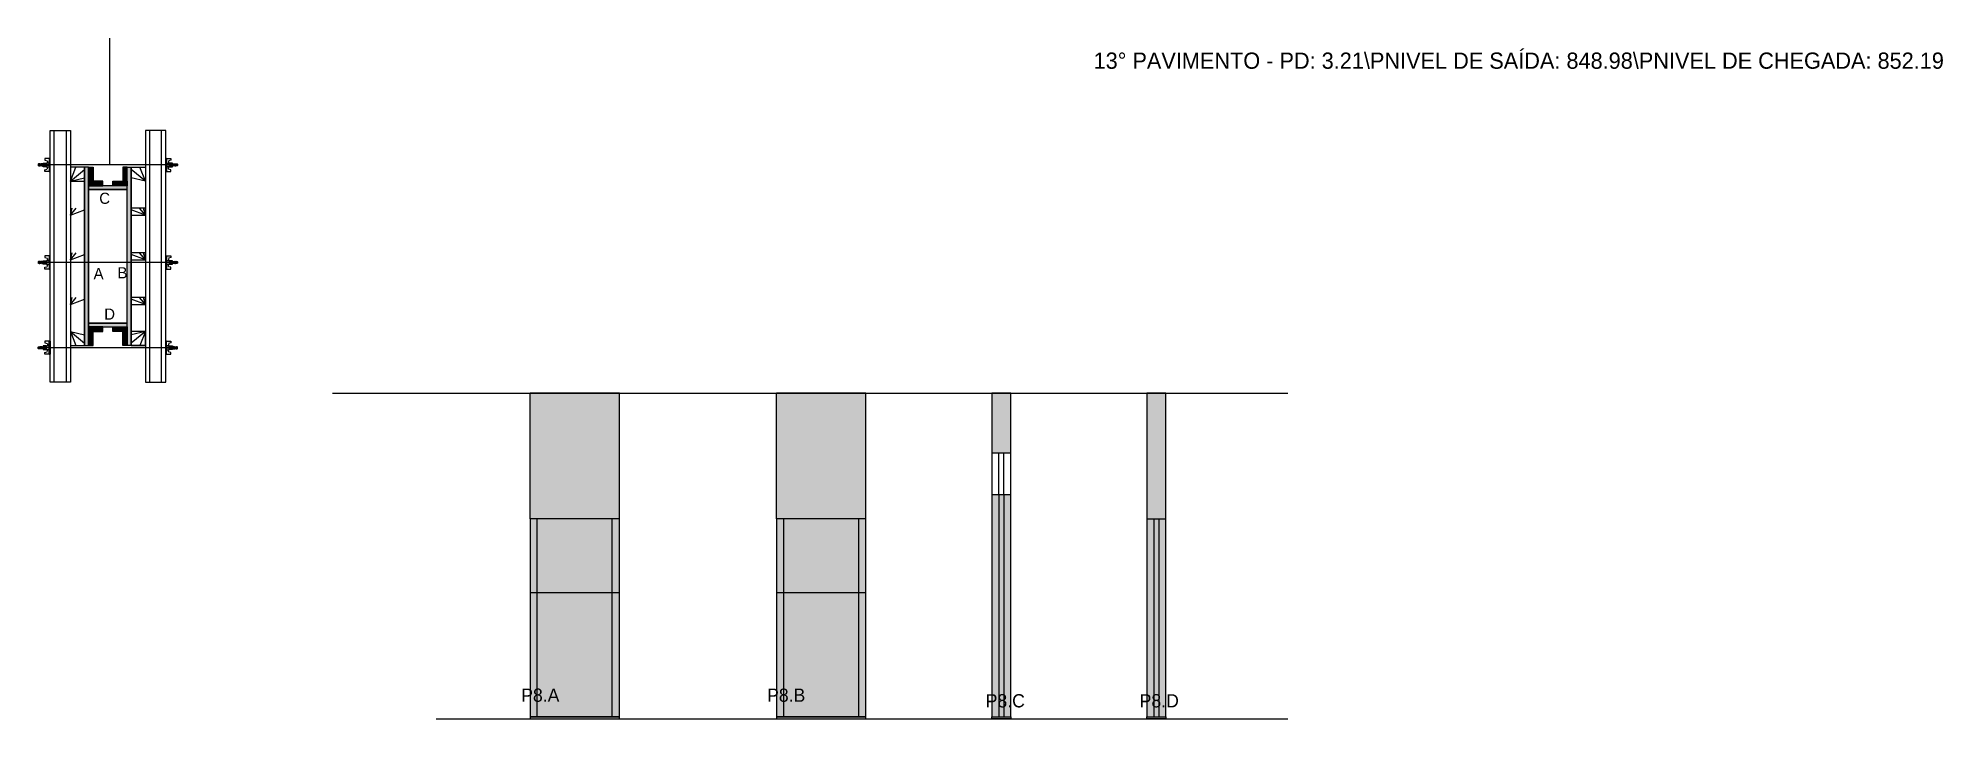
# Model space of a CAD drawing. Header units: metres. Extents: x 2955 to 4834, y 9891 to 10561.
import ezdxf

# ---------------------------------------------------------------- set-up
doc = ezdxf.new("R2010")
doc.units = ezdxf.units.M
for name, color, linetype in [('CHAPA', 7, 'Continuous'), ('COTA', 7, 'Continuous'), ('Hachura', 7, 'Continuous'), ('Madeira', 7, 'Continuous'), ('NOMENCLATURA', 7, 'Continuous'), ('Nível', 7, 'Continuous'), ('Painéis', 7, 'Continuous'), ('Perfil Metálico', 7, 'Continuous'), ('SARR_2.2x7', 7, 'Continuous'), ('SARRAFO', 7, 'Continuous'), ('Texto Seção', 7, 'Continuous'), ('TEXTO_GERAL', 7, 'Continuous')]:
    doc.layers.add(name, color=color, linetype=linetype)

msp = doc.modelspace()

# ---------------------------------------------------------------- hatches: boundary and pattern name
at = {"layer": 'COTA'}
h = msp.add_hatch(color=7, dxfattribs=at)
h.dxf.hatch_style = 1
h.paths.add_polyline_path([(3440.5, 10087.7), (3528.5, 10087.7), (3528.5, 10087.7), (3528.5, 10211.7), (3528.5, 10211.7), (3440.5, 10211.7), (3440.5, 10211.7), (3440.5, 10087.7)])
h = msp.add_hatch(color=7, dxfattribs=at)
h.dxf.hatch_style = 1
h.paths.add_polyline_path([(3683.6, 10087.7), (3771.6, 10087.7), (3771.6, 10087.7), (3771.6, 10211.7), (3771.6, 10211.7), (3683.6, 10211.7), (3683.6, 10211.7), (3683.6, 10087.7)])
h = msp.add_hatch(color=7, dxfattribs=at)
h.dxf.hatch_style = 1
h.paths.add_polyline_path([(3895.7, 10152.7), (3914.7, 10152.7), (3914.7, 10152.7), (3914.7, 10211.7), (3914.7, 10211.7), (3895.7, 10211.7), (3895.7, 10211.7), (3895.7, 10152.7)])
h = msp.add_hatch(color=7, dxfattribs=at)
h.dxf.hatch_style = 1
h.paths.add_polyline_path([(4067.6, 10087.7), (4067.6, 10211.7), (4067.6, 10211.7), (4048.6, 10211.7), (4048.6, 10211.7), (4048.6, 10087.7), (4048.6, 10087.7), (4067.6, 10087.7)])
at = {"layer": 'Hachura'}
h = msp.add_hatch(color=7, dxfattribs=at)
h.dxf.hatch_style = 1
h.paths.add_polyline_path([(3005.1, 10434.4), (3001.1, 10434.4), (3001.1, 10434.4), (3001.1, 10258.4), (3001.1, 10258.4), (3005.1, 10258.4), (3005.1, 10258.4), (3005.1, 10434.4)])
h = msp.add_hatch(color=7, dxfattribs=at)
h.dxf.hatch_style = 1
h.paths.add_polyline_path([(3005.1, 10420.4), (3009.5, 10420.4), (3009.5, 10420.4), (3009.5, 10434.4), (3009.5, 10434.4), (3005.1, 10434.4), (3005.1, 10434.4), (3005.1, 10420.4)])
h = msp.add_hatch(color=7, dxfattribs=at)
h.dxf.hatch_style = 1
h.paths.add_polyline_path([(3043.1, 10420.4), (3038.7, 10420.4), (3038.7, 10420.4), (3038.7, 10434.4), (3038.7, 10434.4), (3043.1, 10434.4), (3043.1, 10434.4), (3043.1, 10420.4)])
h = msp.add_hatch(color=7, dxfattribs=at)
h.dxf.hatch_style = 1
h.paths.add_polyline_path([(3043.1, 10434.4), (3047.1, 10434.4), (3047.1, 10434.4), (3047.1, 10258.4), (3047.1, 10258.4), (3043.1, 10258.4), (3043.1, 10258.4), (3043.1, 10434.4)])
h = msp.add_hatch(color=7, dxfattribs=at)
h.dxf.hatch_style = 1
h.paths.add_polyline_path([(3005.1, 10416), (3005.1, 10420.4), (3005.1, 10420.4), (3019.1, 10420.4), (3019.1, 10420.4), (3019.1, 10416), (3019.1, 10416), (3005.1, 10416)])
h = msp.add_hatch(color=7, dxfattribs=at)
h.dxf.hatch_style = 1
h.paths.add_polyline_path([(3043.1, 10412.4), (3043.1, 10416), (3043.1, 10416), (3005.1, 10416), (3005.1, 10416), (3005.1, 10412.4), (3005.1, 10412.4), (3043.1, 10412.4)])
h = msp.add_hatch(color=7, dxfattribs=at)
h.dxf.hatch_style = 1
h.paths.add_polyline_path([(3043.1, 10412.4), (3043.1, 10416), (3043.1, 10416), (3005.1, 10416), (3005.1, 10416), (3005.1, 10412.4), (3005.1, 10412.4), (3043.1, 10412.4)])
h = msp.add_hatch(color=7, dxfattribs=at)
h.dxf.hatch_style = 1
h.paths.add_polyline_path([(3043.1, 10416), (3043.1, 10420.4), (3043.1, 10420.4), (3029.1, 10420.4), (3029.1, 10420.4), (3029.1, 10416), (3029.1, 10416), (3043.1, 10416)])
h = msp.add_hatch(color=7, dxfattribs=at)
h.dxf.hatch_style = 1
h.paths.add_polyline_path([(3043.1, 10276.8), (3043.1, 10280.4), (3043.1, 10280.4), (3005.1, 10280.4), (3005.1, 10280.4), (3005.1, 10276.8), (3005.1, 10276.8), (3043.1, 10276.8)])
h = msp.add_hatch(color=7, dxfattribs=at)
h.dxf.hatch_style = 1
h.paths.add_polyline_path([(3043.1, 10276.8), (3043.1, 10280.4), (3043.1, 10280.4), (3005.1, 10280.4), (3005.1, 10280.4), (3005.1, 10276.8), (3005.1, 10276.8), (3043.1, 10276.8)])
h = msp.add_hatch(color=7, dxfattribs=at)
h.dxf.hatch_style = 1
h.paths.add_polyline_path([(3005.1, 10272.4), (3005.1, 10276.8), (3005.1, 10276.8), (3019.1, 10276.8), (3019.1, 10276.8), (3019.1, 10272.4), (3019.1, 10272.4), (3005.1, 10272.4)])
h = msp.add_hatch(color=7, dxfattribs=at)
h.dxf.hatch_style = 1
h.paths.add_polyline_path([(3043.1, 10272.4), (3043.1, 10276.8), (3043.1, 10276.8), (3029.1, 10276.8), (3029.1, 10276.8), (3029.1, 10272.4), (3029.1, 10272.4), (3043.1, 10272.4)])
h = msp.add_hatch(color=7, dxfattribs=at)
h.dxf.hatch_style = 1
h.paths.add_polyline_path([(3005.1, 10272.4), (3009.5, 10272.4), (3009.5, 10272.4), (3009.5, 10258.4), (3009.5, 10258.4), (3005.1, 10258.4), (3005.1, 10258.4), (3005.1, 10272.4)])
h = msp.add_hatch(color=7, dxfattribs=at)
h.dxf.hatch_style = 1
h.paths.add_polyline_path([(3043.1, 10272.4), (3038.7, 10272.4), (3038.7, 10272.4), (3038.7, 10258.4), (3038.7, 10258.4), (3043.1, 10258.4), (3043.1, 10258.4), (3043.1, 10272.4)])
h = msp.add_hatch(color=7, dxfattribs=at)
h.dxf.hatch_style = 1
h.paths.add_polyline_path([(3914.7, 9890.7), (3914.7, 10111.7), (3914.7, 10111.7), (3895.7, 10111.7), (3895.7, 10111.7), (3895.7, 9890.7), (3895.7, 9890.7), (3914.7, 9890.7)])
h = msp.add_hatch(color=7, dxfattribs=at)
h.dxf.hatch_style = 1
h.paths.add_polyline_path([(3440.5, 10087.7), (3440.5, 10014.7), (3440.5, 10014.7), (3528.5, 10014.7), (3528.5, 10014.7), (3528.5, 10087.7), (3528.5, 10087.7), (3440.5, 10087.7)])
h = msp.add_hatch(color=7, dxfattribs=at)
h.dxf.hatch_style = 1
h.paths.add_polyline_path([(3683.6, 10087.7), (3683.6, 10014.7), (3683.6, 10014.7), (3771.6, 10014.7), (3771.6, 10014.7), (3771.6, 10087.7), (3771.6, 10087.7), (3683.6, 10087.7)])
h = msp.add_hatch(color=7, dxfattribs=at)
h.dxf.hatch_style = 1
h.paths.add_polyline_path([(4067.6, 9890.7), (4067.6, 10087.7), (4067.6, 10087.7), (4048.6, 10087.7), (4048.6, 10087.7), (4048.6, 9890.7), (4048.6, 9890.7), (4067.6, 9890.7)])
h = msp.add_hatch(color=7, dxfattribs=at)
h.dxf.hatch_style = 1
h.paths.add_polyline_path([(3528.5, 9890.7), (3528.5, 10014.7), (3528.5, 10014.7), (3440.5, 10014.7), (3440.5, 10014.7), (3440.5, 9890.7), (3440.5, 9890.7), (3528.5, 9890.7)])
h = msp.add_hatch(color=7, dxfattribs=at)
h.dxf.hatch_style = 1
h.paths.add_polyline_path([(3771.6, 10014.7), (3683.6, 10014.7), (3683.6, 10014.7), (3683.6, 9890.7), (3683.6, 9890.7), (3771.6, 9890.7), (3771.6, 9890.7), (3771.6, 10014.7)])

# ---------------------------------------------------------------- linework, layer by layer
at = {"layer": 'CHAPA', "color": 7, "lineweight": 25}
for points in [[(3005.1, 10434.4), (3001.1, 10434.4), (3001.1, 10258.4), (3005.1, 10258.4)], [(3005.1, 10434.4), (3001.1, 10434.4), (3001.1, 10258.4), (3005.1, 10258.4)], [(3043.1, 10434.4), (3047.1, 10434.4), (3047.1, 10258.4), (3043.1, 10258.4)], [(3043.1, 10434.4), (3047.1, 10434.4), (3047.1, 10258.4), (3043.1, 10258.4)], [(3043.1, 10412.4), (3043.1, 10416), (3005.1, 10416), (3005.1, 10412.4)], [(3043.1, 10412.4), (3043.1, 10416), (3005.1, 10416), (3005.1, 10412.4)], [(3043.1, 10276.8), (3043.1, 10280.4), (3005.1, 10280.4), (3005.1, 10276.8)], [(3043.1, 10276.8), (3043.1, 10280.4), (3005.1, 10280.4), (3005.1, 10276.8)]]:
    msp.add_lwpolyline(points, close=True, dxfattribs=at)
at = {"layer": 'COTA', "color": 7, "lineweight": 25}
for p, q in [((3528.5, 10211.7), (3440.5, 10211.7)), ((3440.5, 10087.7), (3440.5, 10211.7)), ((3528.5, 10087.7), (3528.5, 10211.7)), ((3771.6, 10211.7), (3683.6, 10211.7)), ((3683.6, 10087.7), (3683.6, 10211.7)), ((3771.6, 10087.7), (3771.6, 10211.7))]:
    msp.add_line(p, q, dxfattribs=at)
for points in [[(3914.7, 10152.7), (3914.7, 10211.7), (3895.7, 10211.7), (3895.7, 10152.7)], [(4067.6, 10087.7), (4067.6, 10211.7), (4048.6, 10211.7), (4048.6, 10087.7)]]:
    msp.add_lwpolyline(points, dxfattribs=at)
at = {"layer": 'Defpoints', "color": 7, "lineweight": 25}
msp.add_line((3026, 10436.4), (3026, 10561.4), dxfattribs=at)
at = {"layer": 'Hachura', "color": 7, "lineweight": 25}
for p, q in [((2955.6, 10437.4), (2955.3, 10437.1)), ((2955.3, 10437.1), (2955.3, 10435.8)), ((2955.6, 10435.5), (2955.3, 10435.8)), ((2955.9, 10437.4), (2955.6, 10437.4)), ((2955.6, 10437.4), (2955.6, 10437.4)), ((2955.6, 10435.5), (2955.6, 10437.4)), ((2956.2, 10435.5), (2955.6, 10436.8)), ((2956.2, 10435.4), (2955.6, 10436.5)), ((2955.6, 10436), (2955.9, 10435.3)), ((2955.6, 10435.7), (2955.7, 10435.5)), ((2955.7, 10435.5), (2955.6, 10435.5)), ((2955.9, 10437.4), (2956.9, 10435.5)), ((2955.9, 10437.4), (2956.9, 10435.5)), ((2956, 10437.5), (2957.1, 10435.3)), ((2957.3, 10435.4), (2956.2, 10437.5)), ((2956.2, 10435.5), (2956.9, 10435.5)), ((2957.1, 10437.4), (2956.4, 10437.4)), ((2957.4, 10435.5), (2956.4, 10437.4)), ((2957.1, 10437.4), (2958, 10435.5)), ((2957.2, 10437.5), (2958.2, 10435.3)), ((2958.5, 10435.4), (2957.4, 10437.5)), ((2958, 10435.5), (2957.4, 10435.5)), ((2958.2, 10437.4), (2957.6, 10437.4)), ((2958.6, 10435.5), (2957.6, 10437.4)), ((2957.8, 10437.4), (2957.6, 10437.4)), ((2958.2, 10437.4), (2959.2, 10435.5)), ((2958.3, 10437.5), (2959.4, 10435.3)), ((2959.6, 10435.4), (2958.6, 10437.5)), ((2958.8, 10435.5), (2958.6, 10435.5)), ((2959.4, 10437.4), (2958.7, 10437.4)), ((2959.7, 10435.5), (2958.7, 10437.4)), ((2958.8, 10435.5), (2959.2, 10435.5)), ((2959.4, 10437.4), (2960.4, 10435.5)), ((2960.4, 10436.3), (2959.7, 10437.5)), ((2959.7, 10435.5), (2960.4, 10435.5)), ((2960.4, 10436.5), (2959.9, 10437.4)), ((2960.4, 10437.4), (2959.9, 10437.4)), ((3091.9, 10436.4), (2960.1, 10436.4)), ((2960.4, 10434.7), (2960.4, 10438.1)), ((2960.4, 10434.7), (2960.4, 10438.1)), ((2960.4, 10438.1), (2963.6, 10438.1)), ((2960.4, 10437), (2963.6, 10437)), ((2960.4, 10435.5), (2963.6, 10435.5)), ((2963.6, 10434.7), (2960.4, 10434.7)), ((2967.1, 10442.8), (2961.9, 10442.8)), ((2961.9, 10442.8), (2961.9, 10441.2)), ((2961.9, 10441.2), (2964.1, 10440.6)), ((2961.9, 10431.6), (2964.1, 10432.2)), ((2961.9, 10429.9), (2961.9, 10431.6)), ((2966.2, 10429.9), (2961.9, 10429.9)), ((2963.6, 10438.3), (2963.6, 10434.5)), ((2966.2, 10438.3), (2963.6, 10438.3)), ((2963.6, 10434.5), (2963.6, 10434.7)), ((2963.6, 10434.5), (2963.6, 10434.7)), ((2963.6, 10434.5), (2966.2, 10434.5)), ((2966.2, 10436.7), (2964.2, 10436.7)), ((2964.2, 10436.2), (2966.2, 10436.2)), ((2964.4, 10440.3), (2964.4, 10438.3)), ((2964.4, 10432.5), (2964.4, 10434.5)), ((2966.1, 10442.7), (2967.1, 10442.7)), ((2966.1, 10442.5), (2967.1, 10442.5)), ((2966.1, 10442.1), (2967.1, 10442.1)), ((2966.1, 10441.7), (2967.1, 10441.7)), ((2966.1, 10440.8), (2967.1, 10440.8)), ((2966.1, 10439.4), (2967.1, 10439.4)), ((2966.1, 10433.4), (2967.1, 10433.4)), ((2966.1, 10431.9), (2967.1, 10431.9)), ((2966.1, 10431.1), (2967.1, 10431.1)), ((2966.1, 10430.6), (2967.1, 10430.6)), ((2966.1, 10430.3), (2967.1, 10430.3)), ((2966.1, 10430.1), (2967.1, 10430.1)), ((2966.2, 10442.8), (2966.2, 10429.9)), ((2966.2, 10442.8), (2966.2, 10437.7)), ((2966.2, 10436.4), (2966.2, 10438.3)), ((2966.2, 10437.7), (2966.2, 10437)), ((2966.2, 10436.4), (2967.1, 10436.4)), ((2966.2, 10429.9), (2967.1, 10429.9)), ((2966.5, 10437.3), (2966.3, 10437.3)), ((2966.3, 10435.4), (2966.7, 10435.4)), ((2966.9, 10437.3), (2966.5, 10437.3)), ((2967.1, 10429.9), (2967.1, 10442.8)), ((2967.1, 10430.9), (2967.1, 10438.7)), ((3081.1, 10429.9), (3081.1, 10442.8)), ((3081.1, 10442.8), (3086.2, 10442.8)), ((3082, 10442.7), (3081.1, 10442.7)), ((3082, 10442.5), (3081.1, 10442.5)), ((3082, 10442.1), (3081.1, 10442.1)), ((3082, 10441.7), (3081.1, 10441.7)), ((3082, 10440.8), (3081.1, 10440.8)), ((3082, 10439.4), (3081.1, 10439.4)), ((3081.1, 10430.9), (3081.1, 10438.7)), ((3082, 10436.4), (3081.1, 10436.4)), ((3082, 10433.4), (3081.1, 10433.4)), ((3082, 10431.9), (3081.1, 10431.9)), ((3082, 10431.1), (3081.1, 10431.1)), ((3082, 10430.6), (3081.1, 10430.6)), ((3082, 10430.3), (3081.1, 10430.3)), ((3082, 10430.1), (3081.1, 10430.1)), ((3082, 10429.9), (3081.1, 10429.9)), ((3081.2, 10437.3), (3081.7, 10437.3)), ((3081.8, 10435.4), (3081.4, 10435.4)), ((3081.7, 10437.3), (3081.9, 10437.3)), ((3082, 10442.8), (3082, 10429.9)), ((3082, 10442.8), (3082, 10437.7)), ((3082, 10436.4), (3082, 10438.3)), ((3082, 10438.3), (3084.6, 10438.3)), ((3082, 10437.7), (3082, 10437)), ((3082, 10436.7), (3084, 10436.7)), ((3084, 10436.2), (3082, 10436.2)), ((3084.6, 10434.5), (3082, 10434.5)), ((3082, 10429.9), (3086.2, 10429.9)), ((3083.8, 10440.3), (3083.8, 10438.3)), ((3083.8, 10432.5), (3083.8, 10434.5)), ((3086.2, 10441.2), (3084, 10440.6)), ((3086.2, 10431.6), (3084, 10432.2)), ((3084.6, 10438.3), (3084.6, 10434.5)), ((3087.8, 10438.1), (3084.6, 10438.1)), ((3087.8, 10437), (3084.6, 10437)), ((3087.8, 10435.5), (3084.6, 10435.5)), ((3084.6, 10434.7), (3087.8, 10434.7)), ((3084.6, 10434.5), (3084.6, 10434.7)), ((3084.6, 10434.5), (3084.6, 10434.7)), ((3086.2, 10442.8), (3086.2, 10441.2)), ((3086.2, 10429.9), (3086.2, 10431.6)), ((3087.7, 10434.7), (3087.7, 10438.1)), ((3087.8, 10434.7), (3087.8, 10438.1)), ((3087.8, 10436.3), (3088.4, 10437.5)), ((3088.7, 10437.4), (3087.8, 10435.5)), ((3087.8, 10436.5), (3088.2, 10437.4)), ((3087.8, 10437.4), (3088.2, 10437.4)), ((3088.4, 10435.5), (3087.8, 10435.5)), ((3088.4, 10435.5), (3089.4, 10437.4)), ((3088.5, 10435.4), (3089.6, 10437.5)), ((3089.8, 10437.5), (3088.7, 10435.3)), ((3088.7, 10437.4), (3089.4, 10437.4)), ((3089.9, 10437.4), (3088.9, 10435.5)), ((3089.4, 10435.5), (3088.9, 10435.5)), ((3089.4, 10435.5), (3089.6, 10435.5)), ((3089.6, 10435.5), (3090.5, 10437.4)), ((3089.7, 10435.4), (3090.7, 10437.5)), ((3091, 10437.5), (3089.9, 10435.3)), ((3089.9, 10437.4), (3090.5, 10437.4)), ((3091.1, 10437.4), (3090.1, 10435.5)), ((3090.1, 10435.5), (3090.7, 10435.5)), ((3090.3, 10437.4), (3090.5, 10437.4)), ((3090.7, 10435.5), (3091.7, 10437.4)), ((3090.8, 10435.4), (3091.9, 10437.5)), ((3092.1, 10437.5), (3091.1, 10435.3)), ((3091.1, 10437.4), (3091.7, 10437.4)), ((3092.2, 10437.4), (3091.3, 10435.5)), ((3092.2, 10437.4), (3091.3, 10435.5)), ((3091.9, 10435.5), (3091.3, 10435.5)), ((3091.9, 10435.5), (3092.5, 10436.8)), ((3092, 10435.4), (3092.5, 10436.5)), ((3092.2, 10437.4), (3092.5, 10437.4)), ((3092.5, 10436), (3092.2, 10435.3)), ((3092.5, 10435.7), (3092.4, 10435.5)), ((3092.4, 10435.5), (3092.5, 10435.5)), ((3092.5, 10437.4), (3092.5, 10437.4)), ((3092.5, 10437.4), (3092.9, 10437.1)), ((3092.5, 10435.5), (3092.5, 10437.4)), ((3092.5, 10435.5), (3092.9, 10435.8)), ((3092.9, 10437.1), (3092.9, 10435.8)), ((2955.6, 10341.4), (2955.3, 10341.1)), ((2955.3, 10341.1), (2955.3, 10339.8)), ((2955.6, 10339.5), (2955.3, 10339.8)), ((2955.9, 10341.4), (2955.6, 10341.4)), ((2955.6, 10341.4), (2955.6, 10341.4)), ((2955.6, 10339.5), (2955.6, 10341.4)), ((2956.2, 10339.5), (2955.6, 10340.8)), ((2956.2, 10339.4), (2955.6, 10340.5)), ((2955.6, 10340), (2955.9, 10339.3)), ((2955.6, 10339.7), (2955.7, 10339.5)), ((2955.7, 10339.5), (2955.6, 10339.5)), ((2955.9, 10341.4), (2956.9, 10339.5)), ((2955.9, 10341.4), (2956.9, 10339.5)), ((2956, 10341.5), (2957.1, 10339.3)), ((2957.3, 10339.4), (2956.2, 10341.5)), ((2956.2, 10339.5), (2956.9, 10339.5)), ((2957.1, 10341.4), (2956.4, 10341.4)), ((2957.4, 10339.5), (2956.4, 10341.4)), ((2957.1, 10341.4), (2958, 10339.5)), ((2957.2, 10341.5), (2958.2, 10339.3)), ((2958.5, 10339.4), (2957.4, 10341.5)), ((2958, 10339.5), (2957.4, 10339.5)), ((2958.2, 10341.4), (2957.6, 10341.4)), ((2958.6, 10339.5), (2957.6, 10341.4)), ((2957.8, 10341.4), (2957.6, 10341.4)), ((2958.2, 10341.4), (2959.2, 10339.5)), ((2958.3, 10341.5), (2959.4, 10339.3)), ((2959.6, 10339.4), (2958.6, 10341.5)), ((2958.8, 10339.5), (2958.6, 10339.5)), ((2959.4, 10341.4), (2958.7, 10341.4)), ((2959.7, 10339.5), (2958.7, 10341.4)), ((2958.8, 10339.5), (2959.2, 10339.5)), ((2959.4, 10341.4), (2960.4, 10339.5)), ((2960.4, 10340.3), (2959.7, 10341.5)), ((2959.7, 10339.5), (2960.4, 10339.5)), ((2960.4, 10340.5), (2959.9, 10341.4)), ((2960.4, 10341.4), (2959.9, 10341.4)), ((3091.9, 10340.4), (2960.1, 10340.4)), ((2960.4, 10338.7), (2960.4, 10342.1)), ((2960.4, 10338.7), (2960.4, 10342.1)), ((2960.4, 10342.1), (2963.6, 10342.1)), ((2960.4, 10341), (2963.6, 10341)), ((2960.4, 10339.5), (2963.6, 10339.5)), ((2963.6, 10338.7), (2960.4, 10338.7)), ((2967.1, 10346.8), (2961.9, 10346.8)), ((2961.9, 10346.8), (2961.9, 10345.2)), ((2961.9, 10345.2), (2964.1, 10344.6)), ((2961.9, 10335.6), (2964.1, 10336.2)), ((2961.9, 10333.9), (2961.9, 10335.6)), ((2966.2, 10333.9), (2961.9, 10333.9)), ((2963.6, 10342.3), (2963.6, 10338.5)), ((2966.2, 10342.3), (2963.6, 10342.3)), ((2963.6, 10338.5), (2963.6, 10338.7)), ((2963.6, 10338.5), (2963.6, 10338.7)), ((2963.6, 10338.5), (2966.2, 10338.5)), ((2966.2, 10340.7), (2964.2, 10340.7)), ((2964.2, 10340.2), (2966.2, 10340.2)), ((2964.4, 10344.3), (2964.4, 10342.3)), ((2964.4, 10336.5), (2964.4, 10338.5)), ((2966.1, 10346.7), (2967.1, 10346.7)), ((2966.1, 10346.5), (2967.1, 10346.5)), ((2966.1, 10346.1), (2967.1, 10346.1)), ((2966.1, 10345.7), (2967.1, 10345.7)), ((2966.1, 10344.8), (2967.1, 10344.8)), ((2966.1, 10343.4), (2967.1, 10343.4)), ((2966.1, 10337.4), (2967.1, 10337.4)), ((2966.1, 10335.9), (2967.1, 10335.9)), ((2966.1, 10335.1), (2967.1, 10335.1)), ((2966.1, 10334.6), (2967.1, 10334.6)), ((2966.1, 10334.3), (2967.1, 10334.3)), ((2966.1, 10334.1), (2967.1, 10334.1)), ((2966.2, 10346.8), (2966.2, 10333.9)), ((2966.2, 10346.8), (2966.2, 10341.7)), ((2966.2, 10340.4), (2966.2, 10342.3)), ((2966.2, 10341.7), (2966.2, 10341)), ((2966.2, 10340.4), (2967.1, 10340.4)), ((2966.2, 10333.9), (2967.1, 10333.9)), ((2966.5, 10341.3), (2966.3, 10341.3)), ((2966.3, 10339.4), (2966.7, 10339.4)), ((2966.9, 10341.3), (2966.5, 10341.3)), ((2967.1, 10333.9), (2967.1, 10346.8)), ((2967.1, 10334.9), (2967.1, 10342.7)), ((3081.1, 10333.9), (3081.1, 10346.8)), ((3081.1, 10346.8), (3086.2, 10346.8)), ((3082, 10346.7), (3081.1, 10346.7)), ((3082, 10346.5), (3081.1, 10346.5)), ((3082, 10346.1), (3081.1, 10346.1)), ((3082, 10345.7), (3081.1, 10345.7)), ((3082, 10344.8), (3081.1, 10344.8)), ((3082, 10343.4), (3081.1, 10343.4)), ((3081.1, 10334.9), (3081.1, 10342.7)), ((3082, 10340.4), (3081.1, 10340.4)), ((3082, 10337.4), (3081.1, 10337.4)), ((3082, 10335.9), (3081.1, 10335.9)), ((3082, 10335.1), (3081.1, 10335.1)), ((3082, 10334.6), (3081.1, 10334.6)), ((3082, 10334.3), (3081.1, 10334.3)), ((3082, 10334.1), (3081.1, 10334.1)), ((3082, 10333.9), (3081.1, 10333.9)), ((3081.2, 10341.3), (3081.7, 10341.3)), ((3081.8, 10339.4), (3081.4, 10339.4)), ((3081.7, 10341.3), (3081.9, 10341.3)), ((3082, 10346.8), (3082, 10333.9)), ((3082, 10346.8), (3082, 10341.7)), ((3082, 10340.4), (3082, 10342.3)), ((3082, 10342.3), (3084.6, 10342.3)), ((3082, 10341.7), (3082, 10341)), ((3082, 10340.7), (3084, 10340.7)), ((3084, 10340.2), (3082, 10340.2)), ((3084.6, 10338.5), (3082, 10338.5)), ((3082, 10333.9), (3086.2, 10333.9)), ((3083.8, 10344.3), (3083.8, 10342.3)), ((3083.8, 10336.5), (3083.8, 10338.5)), ((3086.2, 10345.2), (3084, 10344.6)), ((3086.2, 10335.6), (3084, 10336.2)), ((3084.6, 10342.3), (3084.6, 10338.5)), ((3087.8, 10342.1), (3084.6, 10342.1)), ((3087.8, 10341), (3084.6, 10341)), ((3087.8, 10339.5), (3084.6, 10339.5)), ((3084.6, 10338.7), (3087.8, 10338.7)), ((3084.6, 10338.5), (3084.6, 10338.7)), ((3084.6, 10338.5), (3084.6, 10338.7)), ((3086.2, 10346.8), (3086.2, 10345.2)), ((3086.2, 10333.9), (3086.2, 10335.6)), ((3087.7, 10338.7), (3087.7, 10342.1)), ((3087.8, 10338.7), (3087.8, 10342.1)), ((3087.8, 10340.3), (3088.4, 10341.5)), ((3088.7, 10341.4), (3087.8, 10339.5)), ((3087.8, 10340.5), (3088.2, 10341.4)), ((3087.8, 10341.4), (3088.2, 10341.4)), ((3088.4, 10339.5), (3087.8, 10339.5)), ((3088.4, 10339.5), (3089.4, 10341.4)), ((3088.5, 10339.4), (3089.6, 10341.5)), ((3089.8, 10341.5), (3088.7, 10339.3)), ((3088.7, 10341.4), (3089.4, 10341.4)), ((3089.9, 10341.4), (3088.9, 10339.5)), ((3089.4, 10339.5), (3088.9, 10339.5)), ((3089.4, 10339.5), (3089.6, 10339.5)), ((3089.6, 10339.5), (3090.5, 10341.4)), ((3089.7, 10339.4), (3090.7, 10341.5)), ((3091, 10341.5), (3089.9, 10339.3)), ((3089.9, 10341.4), (3090.5, 10341.4)), ((3091.1, 10341.4), (3090.1, 10339.5)), ((3090.1, 10339.5), (3090.7, 10339.5)), ((3090.3, 10341.4), (3090.5, 10341.4)), ((3090.7, 10339.5), (3091.7, 10341.4)), ((3090.8, 10339.4), (3091.9, 10341.5)), ((3092.1, 10341.5), (3091.1, 10339.3)), ((3091.1, 10341.4), (3091.7, 10341.4)), ((3092.2, 10341.4), (3091.3, 10339.5)), ((3092.2, 10341.4), (3091.3, 10339.5)), ((3091.9, 10339.5), (3091.3, 10339.5)), ((3091.9, 10339.5), (3092.5, 10340.8)), ((3092, 10339.4), (3092.5, 10340.5)), ((3092.2, 10341.4), (3092.5, 10341.4)), ((3092.5, 10340), (3092.2, 10339.3)), ((3092.5, 10339.7), (3092.4, 10339.5)), ((3092.4, 10339.5), (3092.5, 10339.5)), ((3092.5, 10341.4), (3092.5, 10341.4)), ((3092.5, 10341.4), (3092.9, 10341.1)), ((3092.5, 10339.5), (3092.5, 10341.4)), ((3092.5, 10339.5), (3092.9, 10339.8)), ((3092.9, 10341.1), (3092.9, 10339.8)), ((2955.6, 10257.3), (2955.3, 10257)), ((2955.3, 10255.7), (2955.3, 10257)), ((2955.6, 10256.8), (2955.9, 10257.4)), ((2956.2, 10257.4), (2955.6, 10256.3)), ((2955.6, 10257), (2955.7, 10257.3)), ((2955.7, 10257.3), (2955.6, 10257.3)), ((2956.2, 10257.3), (2955.6, 10256)), ((2955.6, 10257.3), (2955.6, 10255.3)), ((2955.9, 10255.4), (2956.9, 10257.3)), ((2955.9, 10255.4), (2956.9, 10257.3)), ((2956, 10255.3), (2957.1, 10257.4)), ((2957.3, 10257.4), (2956.2, 10255.2)), ((2956.2, 10257.3), (2956.9, 10257.3)), ((2957.4, 10257.3), (2956.4, 10255.4)), ((2957.1, 10255.4), (2958, 10257.3)), ((2957.2, 10255.3), (2958.2, 10257.4)), ((2958.5, 10257.4), (2957.4, 10255.2)), ((2958, 10257.3), (2957.4, 10257.3)), ((2958.6, 10257.3), (2957.6, 10255.4)), ((2958.2, 10255.4), (2959.2, 10257.3)), ((2958.3, 10255.3), (2959.4, 10257.4)), ((2959.6, 10257.4), (2958.6, 10255.2)), ((2958.8, 10257.3), (2958.6, 10257.3)), ((2959.7, 10257.3), (2958.7, 10255.4)), ((2958.8, 10257.3), (2959.2, 10257.3)), ((2959.4, 10255.4), (2960.4, 10257.3)), ((2959.7, 10257.3), (2960.4, 10257.3)), ((2960.4, 10258.1), (2960.4, 10254.7)), ((2960.4, 10258.1), (2960.4, 10254.7)), ((2963.6, 10258.1), (2960.4, 10258.1)), ((2960.4, 10257.3), (2963.6, 10257.3)), ((2966.2, 10262.8), (2961.9, 10262.8)), ((2961.9, 10262.8), (2961.9, 10261.2)), ((2961.9, 10261.2), (2964.1, 10260.6)), ((2963.6, 10254.4), (2963.6, 10258.3)), ((2963.6, 10258.3), (2966.2, 10258.3)), ((2963.6, 10258.3), (2963.6, 10258.1)), ((2963.6, 10258.3), (2963.6, 10258.1)), ((2964.4, 10260.3), (2964.4, 10258.3)), ((2966.1, 10262.7), (2967.1, 10262.7)), ((2966.1, 10262.5), (2967.1, 10262.5)), ((2966.1, 10262.1), (2967.1, 10262.1)), ((2966.1, 10261.7), (2967.1, 10261.7)), ((2966.1, 10260.8), (2967.1, 10260.8)), ((2966.1, 10259.4), (2967.1, 10259.4)), ((2966.2, 10249.9), (2966.2, 10262.8)), ((2966.2, 10262.8), (2967.1, 10262.8)), ((2966.3, 10257.4), (2966.7, 10257.4)), ((2967.1, 10262.8), (2967.1, 10249.9)), ((2967.1, 10261.9), (2967.1, 10254.1)), ((3081.1, 10262.8), (3081.1, 10249.9)), ((3082, 10262.8), (3081.1, 10262.8)), ((3082, 10262.7), (3081.1, 10262.7)), ((3082, 10262.5), (3081.1, 10262.5)), ((3082, 10262.1), (3081.1, 10262.1)), ((3081.1, 10261.9), (3081.1, 10254.1)), ((3082, 10261.7), (3081.1, 10261.7)), ((3082, 10260.8), (3081.1, 10260.8)), ((3082, 10259.4), (3081.1, 10259.4)), ((3081.8, 10257.4), (3081.4, 10257.4)), ((3082, 10249.9), (3082, 10262.8)), ((3082, 10262.8), (3086.2, 10262.8)), ((3084.6, 10258.3), (3082, 10258.3)), ((3083.8, 10260.3), (3083.8, 10258.3)), ((3086.2, 10261.2), (3084, 10260.6)), ((3084.6, 10254.4), (3084.6, 10258.3)), ((3084.6, 10258.3), (3084.6, 10258.1)), ((3084.6, 10258.3), (3084.6, 10258.1)), ((3084.6, 10258.1), (3087.8, 10258.1)), ((3087.8, 10257.3), (3084.6, 10257.3)), ((3086.2, 10262.8), (3086.2, 10261.2)), ((3087.7, 10258.1), (3087.7, 10254.7)), ((3087.8, 10258.1), (3087.8, 10254.7)), ((3088.4, 10257.3), (3087.8, 10257.3)), ((3088.7, 10255.4), (3087.8, 10257.3)), ((3088.4, 10257.3), (3089.4, 10255.4)), ((3088.5, 10257.4), (3089.6, 10255.2)), ((3089.8, 10255.3), (3088.7, 10257.4)), ((3089.4, 10257.3), (3088.9, 10257.3)), ((3089.9, 10255.4), (3088.9, 10257.3)), ((3089.4, 10257.3), (3089.6, 10257.3)), ((3089.6, 10257.3), (3090.5, 10255.4)), ((3089.7, 10257.4), (3090.7, 10255.2)), ((3091, 10255.3), (3089.9, 10257.4)), ((3090.1, 10257.3), (3090.7, 10257.3)), ((3091.1, 10255.4), (3090.1, 10257.3)), ((3090.7, 10257.3), (3091.7, 10255.4)), ((3090.8, 10257.4), (3091.9, 10255.2)), ((3092.1, 10255.3), (3091.1, 10257.4)), ((3092.2, 10255.4), (3091.3, 10257.3)), ((3091.9, 10257.3), (3091.3, 10257.3)), ((3092.2, 10255.4), (3091.3, 10257.3)), ((3091.9, 10257.3), (3092.5, 10256)), ((3092, 10257.4), (3092.5, 10256.3)), ((3092.5, 10256.8), (3092.2, 10257.4)), ((3092.5, 10257), (3092.4, 10257.3)), ((3092.4, 10257.3), (3092.5, 10257.3)), ((3092.5, 10257.3), (3092.9, 10257)), ((3092.5, 10257.3), (3092.5, 10255.3)), ((3092.9, 10255.7), (3092.9, 10257)), ((2955.6, 10255.3), (2955.3, 10255.7)), ((2955.9, 10255.4), (2955.6, 10255.4)), ((2955.6, 10255.3), (2955.6, 10255.3)), ((2957.1, 10255.4), (2956.4, 10255.4)), ((2958.2, 10255.4), (2957.6, 10255.4)), ((2957.8, 10255.4), (2957.6, 10255.4)), ((2959.4, 10255.4), (2958.7, 10255.4)), ((2960.4, 10256.5), (2959.7, 10255.2)), ((2960.4, 10256.3), (2959.9, 10255.4)), ((2960.4, 10255.4), (2959.9, 10255.4)), ((3091.9, 10256.4), (2960.1, 10256.4)), ((2960.4, 10255.7), (2963.6, 10255.7)), ((2960.4, 10254.7), (2963.6, 10254.7)), ((2961.9, 10251.6), (2964.1, 10252.2)), ((2961.9, 10249.9), (2961.9, 10251.6)), ((2967.1, 10249.9), (2961.9, 10249.9)), ((2966.2, 10254.4), (2963.6, 10254.4)), ((2964.2, 10256.6), (2966.2, 10256.6)), ((2966.2, 10256.1), (2964.2, 10256.1)), ((2964.4, 10252.5), (2964.4, 10254.4)), ((2966.1, 10253.3), (2967.1, 10253.3)), ((2966.1, 10251.9), (2967.1, 10251.9)), ((2966.1, 10251.1), (2967.1, 10251.1)), ((2966.1, 10250.6), (2967.1, 10250.6)), ((2966.1, 10250.3), (2967.1, 10250.3)), ((2966.1, 10250.1), (2967.1, 10250.1)), ((2966.2, 10256.4), (2966.2, 10254.4)), ((2966.2, 10256.4), (2967.1, 10256.4)), ((2966.2, 10255.1), (2966.2, 10255.7)), ((2966.2, 10249.9), (2966.2, 10255.1)), ((2966.5, 10255.4), (2966.3, 10255.4)), ((2966.9, 10255.4), (2966.5, 10255.4)), ((3082, 10256.4), (3081.1, 10256.4)), ((3082, 10253.3), (3081.1, 10253.3)), ((3082, 10251.9), (3081.1, 10251.9)), ((3082, 10251.1), (3081.1, 10251.1)), ((3082, 10250.6), (3081.1, 10250.6)), ((3082, 10250.3), (3081.1, 10250.3)), ((3082, 10250.1), (3081.1, 10250.1)), ((3081.1, 10249.9), (3086.2, 10249.9)), ((3081.2, 10255.4), (3081.7, 10255.4)), ((3081.7, 10255.4), (3081.9, 10255.4)), ((3084, 10256.6), (3082, 10256.6)), ((3082, 10256.4), (3082, 10254.4)), ((3082, 10256.1), (3084, 10256.1)), ((3082, 10255.1), (3082, 10255.7)), ((3082, 10249.9), (3082, 10255.1)), ((3082, 10254.4), (3084.6, 10254.4)), ((3083.8, 10252.5), (3083.8, 10254.4)), ((3086.2, 10251.6), (3084, 10252.2)), ((3087.8, 10255.7), (3084.6, 10255.7)), ((3087.8, 10254.7), (3084.6, 10254.7)), ((3086.2, 10249.9), (3086.2, 10251.6)), ((3087.8, 10256.5), (3088.4, 10255.2)), ((3087.8, 10256.3), (3088.2, 10255.4)), ((3087.8, 10255.4), (3088.2, 10255.4)), ((3088.7, 10255.4), (3089.4, 10255.4)), ((3089.9, 10255.4), (3090.5, 10255.4)), ((3090.3, 10255.4), (3090.5, 10255.4)), ((3091.1, 10255.4), (3091.7, 10255.4)), ((3092.2, 10255.4), (3092.5, 10255.4)), ((3092.5, 10255.3), (3092.9, 10255.7)), ((3092.5, 10255.3), (3092.5, 10255.3))]:
    msp.add_line(p, q, dxfattribs=at)
at = {"layer": 'Madeira', "color": 7, "lineweight": 25}
for p, q in [((2987.1, 10420.4), (2992.5, 10434.4)), ((2987.1, 10420.4), (3001.1, 10431.9)), ((3061.1, 10420.4), (3047.1, 10431.9)), ((3061.1, 10420.4), (3055.7, 10434.4)), ((2987.1, 10420.4), (3001.1, 10423.9)), ((3061.1, 10420.4), (3047.1, 10423.9)), ((2987.1, 10386.9), (2992.8, 10393.9)), ((2987.1, 10386.9), (2988.8, 10393.9)), ((2987.1, 10386.9), (3001.1, 10392.3)), ((3061.1, 10386.9), (3047.1, 10392.3)), ((3061.1, 10386.9), (3055.3, 10393.9)), ((3061.1, 10386.9), (3059.3, 10393.9)), ((2987.1, 10342.9), (2992.8, 10349.9)), ((2987.1, 10342.9), (2988.8, 10349.9)), ((2987.1, 10342.9), (3001.1, 10348.3)), ((3061.1, 10342.9), (3047.1, 10348.3)), ((3061.1, 10342.9), (3055.3, 10349.9)), ((3061.1, 10342.9), (3059.3, 10349.9)), ((2987.1, 10298.9), (2992.8, 10305.9)), ((2987.1, 10298.9), (2988.8, 10305.9)), ((2987.1, 10298.9), (3001.1, 10304.3)), ((3061.1, 10298.9), (3047.1, 10304.3)), ((3061.1, 10298.9), (3055.3, 10305.9)), ((3061.1, 10298.9), (3059.3, 10305.9)), ((2987.1, 10272.4), (3001.1, 10260.9)), ((2987.1, 10272.4), (3001.1, 10268.9)), ((2987.1, 10272.4), (2992.5, 10258.4)), ((3061.1, 10272.4), (3047.1, 10260.9)), ((3061.1, 10272.4), (3047.1, 10268.9)), ((3061.1, 10272.4), (3055.6, 10258.4))]:
    msp.add_line(p, q, dxfattribs=at)
for points in [[(2987.1, 10420.4), (3001.1, 10420.4), (3001.1, 10434.4), (2987.1, 10434.4)], [(2987.1, 10258.4), (3001.1, 10258.4), (3001.1, 10434.4), (2987.1, 10434.4)], [(3061.1, 10258.4), (3047.1, 10258.4), (3047.1, 10434.4), (3061.1, 10434.4)], [(3061.1, 10386.9), (3061.1, 10393.9), (3047.1, 10393.9), (3047.1, 10386.9)], [(3061.1, 10342.9), (3061.1, 10349.9), (3047.1, 10349.9), (3047.1, 10342.9)], [(3061.1, 10298.9), (3061.1, 10305.9), (3047.1, 10305.9), (3047.1, 10298.9)], [(3061.1, 10272.4), (3047.1, 10272.4), (3047.1, 10258.4), (3061.1, 10258.4)]]:
    msp.add_lwpolyline(points, close=True, dxfattribs=at)
at = {"layer": 'Nível', "color": 7, "lineweight": 25}
for p, q in [((3245.7, 10211.7), (4187.7, 10211.7)), ((3347.9, 9890.7), (4187.7, 9890.7))]:
    msp.add_line(p, q, dxfattribs=at)
at = {"layer": 'Painéis', "color": 7, "lineweight": 25}
for p, q in [((3895.7, 10152.7), (3895.7, 9892.7)), ((3895.7, 10152.7), (3914.7, 10152.7)), ((3914.7, 9892.7), (3914.7, 10152.7)), ((3895.7, 10111.7), (3914.7, 10111.7)), ((3440.5, 10087.7), (3440.5, 9890.7)), ((3528.5, 10087.7), (3440.5, 10087.7)), ((3528.5, 9890.7), (3528.5, 10087.7)), ((3683.6, 10087.7), (3683.6, 9890.7)), ((3771.6, 10087.7), (3683.6, 10087.7)), ((3771.6, 9890.7), (3771.6, 10087.7)), ((4048.6, 10087.7), (4048.6, 9892.7)), ((4048.6, 10087.7), (4067.6, 10087.7)), ((4067.6, 9892.7), (4067.6, 10087.7)), ((3528.5, 10014.7), (3440.5, 10014.7)), ((3771.6, 10014.7), (3683.6, 10014.7)), ((3440.5, 9892.7), (3528.5, 9892.7)), ((3683.6, 9892.7), (3771.6, 9892.7)), ((3895.7, 9892.7), (3914.7, 9892.7)), ((4048.6, 9892.7), (4067.6, 9892.7))]:
    msp.add_line(p, q, dxfattribs=at)
for points in [[(3005.1, 10280.4), (3043.1, 10280.4), (3043.1, 10412.4), (3005.1, 10412.4)], [(3528.5, 9892.7), (3440.5, 9892.7), (3440.5, 9890.7), (3528.5, 9890.7)], [(3771.6, 9892.7), (3683.6, 9892.7), (3683.6, 9890.7), (3771.6, 9890.7)], [(3895.7, 9892.7), (3914.7, 9892.7), (3914.7, 9890.7), (3895.7, 9890.7)], [(4048.6, 9892.7), (4067.6, 9892.7), (4067.6, 9890.7), (4048.6, 9890.7)]]:
    msp.add_lwpolyline(points, close=True, dxfattribs=at)
at = {"layer": 'Perfil Metálico', "color": 7, "lineweight": 25}
for points in [[(2967.1, 10470.4), (2987.1, 10470.4), (2987.1, 10222.4), (2967.1, 10222.4)], [(2983.1, 10222.4), (2971.1, 10222.4), (2971.1, 10470.4), (2983.1, 10470.4)], [(3081.1, 10470.4), (3061.1, 10470.4), (3061.1, 10222.4), (3081.1, 10222.4)], [(3065.1, 10222.4), (3077.1, 10222.4), (3077.1, 10470.4), (3065.1, 10470.4)]]:
    msp.add_lwpolyline(points, close=True, dxfattribs=at)
at = {"layer": 'SARR_2.2x7', "color": 7, "lineweight": 25}
for p, q in [((3902.7, 10111.7), (3902.7, 10152.7)), ((3907.7, 10111.7), (3907.7, 10152.7)), ((3902.7, 10111.7), (3902.7, 9892.7)), ((3907.7, 10111.7), (3907.7, 9892.7)), ((3447.5, 10014.7), (3447.5, 10087.7)), ((3521.5, 10014.7), (3521.5, 10087.7)), ((3690.6, 10014.7), (3690.6, 10087.7)), ((3764.6, 10014.7), (3764.6, 10087.7)), ((4055.6, 10087.7), (4055.6, 9892.7)), ((4060.6, 10087.7), (4060.6, 9892.7)), ((3447.5, 9892.7), (3447.5, 10014.7)), ((3521.5, 9892.7), (3521.5, 10014.7)), ((3690.6, 9892.7), (3690.6, 10014.7)), ((3764.6, 9892.7), (3764.6, 10014.7)), ((3447.5, 9892.7), (3447.5, 9892.7)), ((3521.5, 9892.7), (3521.5, 9892.7)), ((3690.6, 9892.7), (3690.6, 9892.7)), ((3764.6, 9892.7), (3764.6, 9892.7))]:
    msp.add_line(p, q, dxfattribs=at)
at = {"layer": 'SARRAFO', "color": 7, "lineweight": 25}
for points in [[(3009.5, 10434.4), (3009.5, 10420.4), (3005.1, 10420.4), (3005.1, 10434.4)], [(3038.7, 10434.4), (3038.7, 10420.4), (3043.1, 10420.4), (3043.1, 10434.4)], [(3019.1, 10420.4), (3005.1, 10420.4), (3005.1, 10416), (3019.1, 10416)], [(3029.1, 10420.4), (3043.1, 10420.4), (3043.1, 10416), (3029.1, 10416)], [(3019.1, 10276.8), (3005.1, 10276.8), (3005.1, 10272.4), (3019.1, 10272.4)], [(3029.1, 10276.8), (3043.1, 10276.8), (3043.1, 10272.4), (3029.1, 10272.4)], [(3009.5, 10258.4), (3009.5, 10272.4), (3005.1, 10272.4), (3005.1, 10258.4)], [(3038.7, 10258.4), (3038.7, 10272.4), (3043.1, 10272.4), (3043.1, 10258.4)]]:
    msp.add_lwpolyline(points, close=True, dxfattribs=at)

# ---------------------------------------------------------------- texts
at = {"layer": 'NOMENCLATURA', "color": 7, "lineweight": 25}
msp.add_text('13° PAVIMENTO - PD: 3.21\\PNIVEL DE SAÍDA: 848.98\\PNIVEL DE CHEGADA: 852.19', height=16, dxfattribs=at).set_placement((3996.2, 10531.2))
at = {"layer": 'Texto Seção', "color": 7, "lineweight": 25}
for s, p in [('P8.A', (3431.7, 9907.5)), ('P8.B', (3674.2, 9907.5)), ('P8.C', (3889.8, 9902)), ('P8.D', (4041.6, 9902))]:
    msp.add_text(s, height=13, dxfattribs=at).set_placement(p)
at = {"layer": 'TEXTO_GERAL', "color": 7, "lineweight": 25}
for s, p in [('C', (3015.6, 10398.1)), ('A', (3010, 10323.9)), ('B', (3033.6, 10324.7)), ('D', (3020.5, 10284))]:
    msp.add_text(s, height=11, dxfattribs=at).set_placement(p)

doc.saveas('drawing.dxf')
